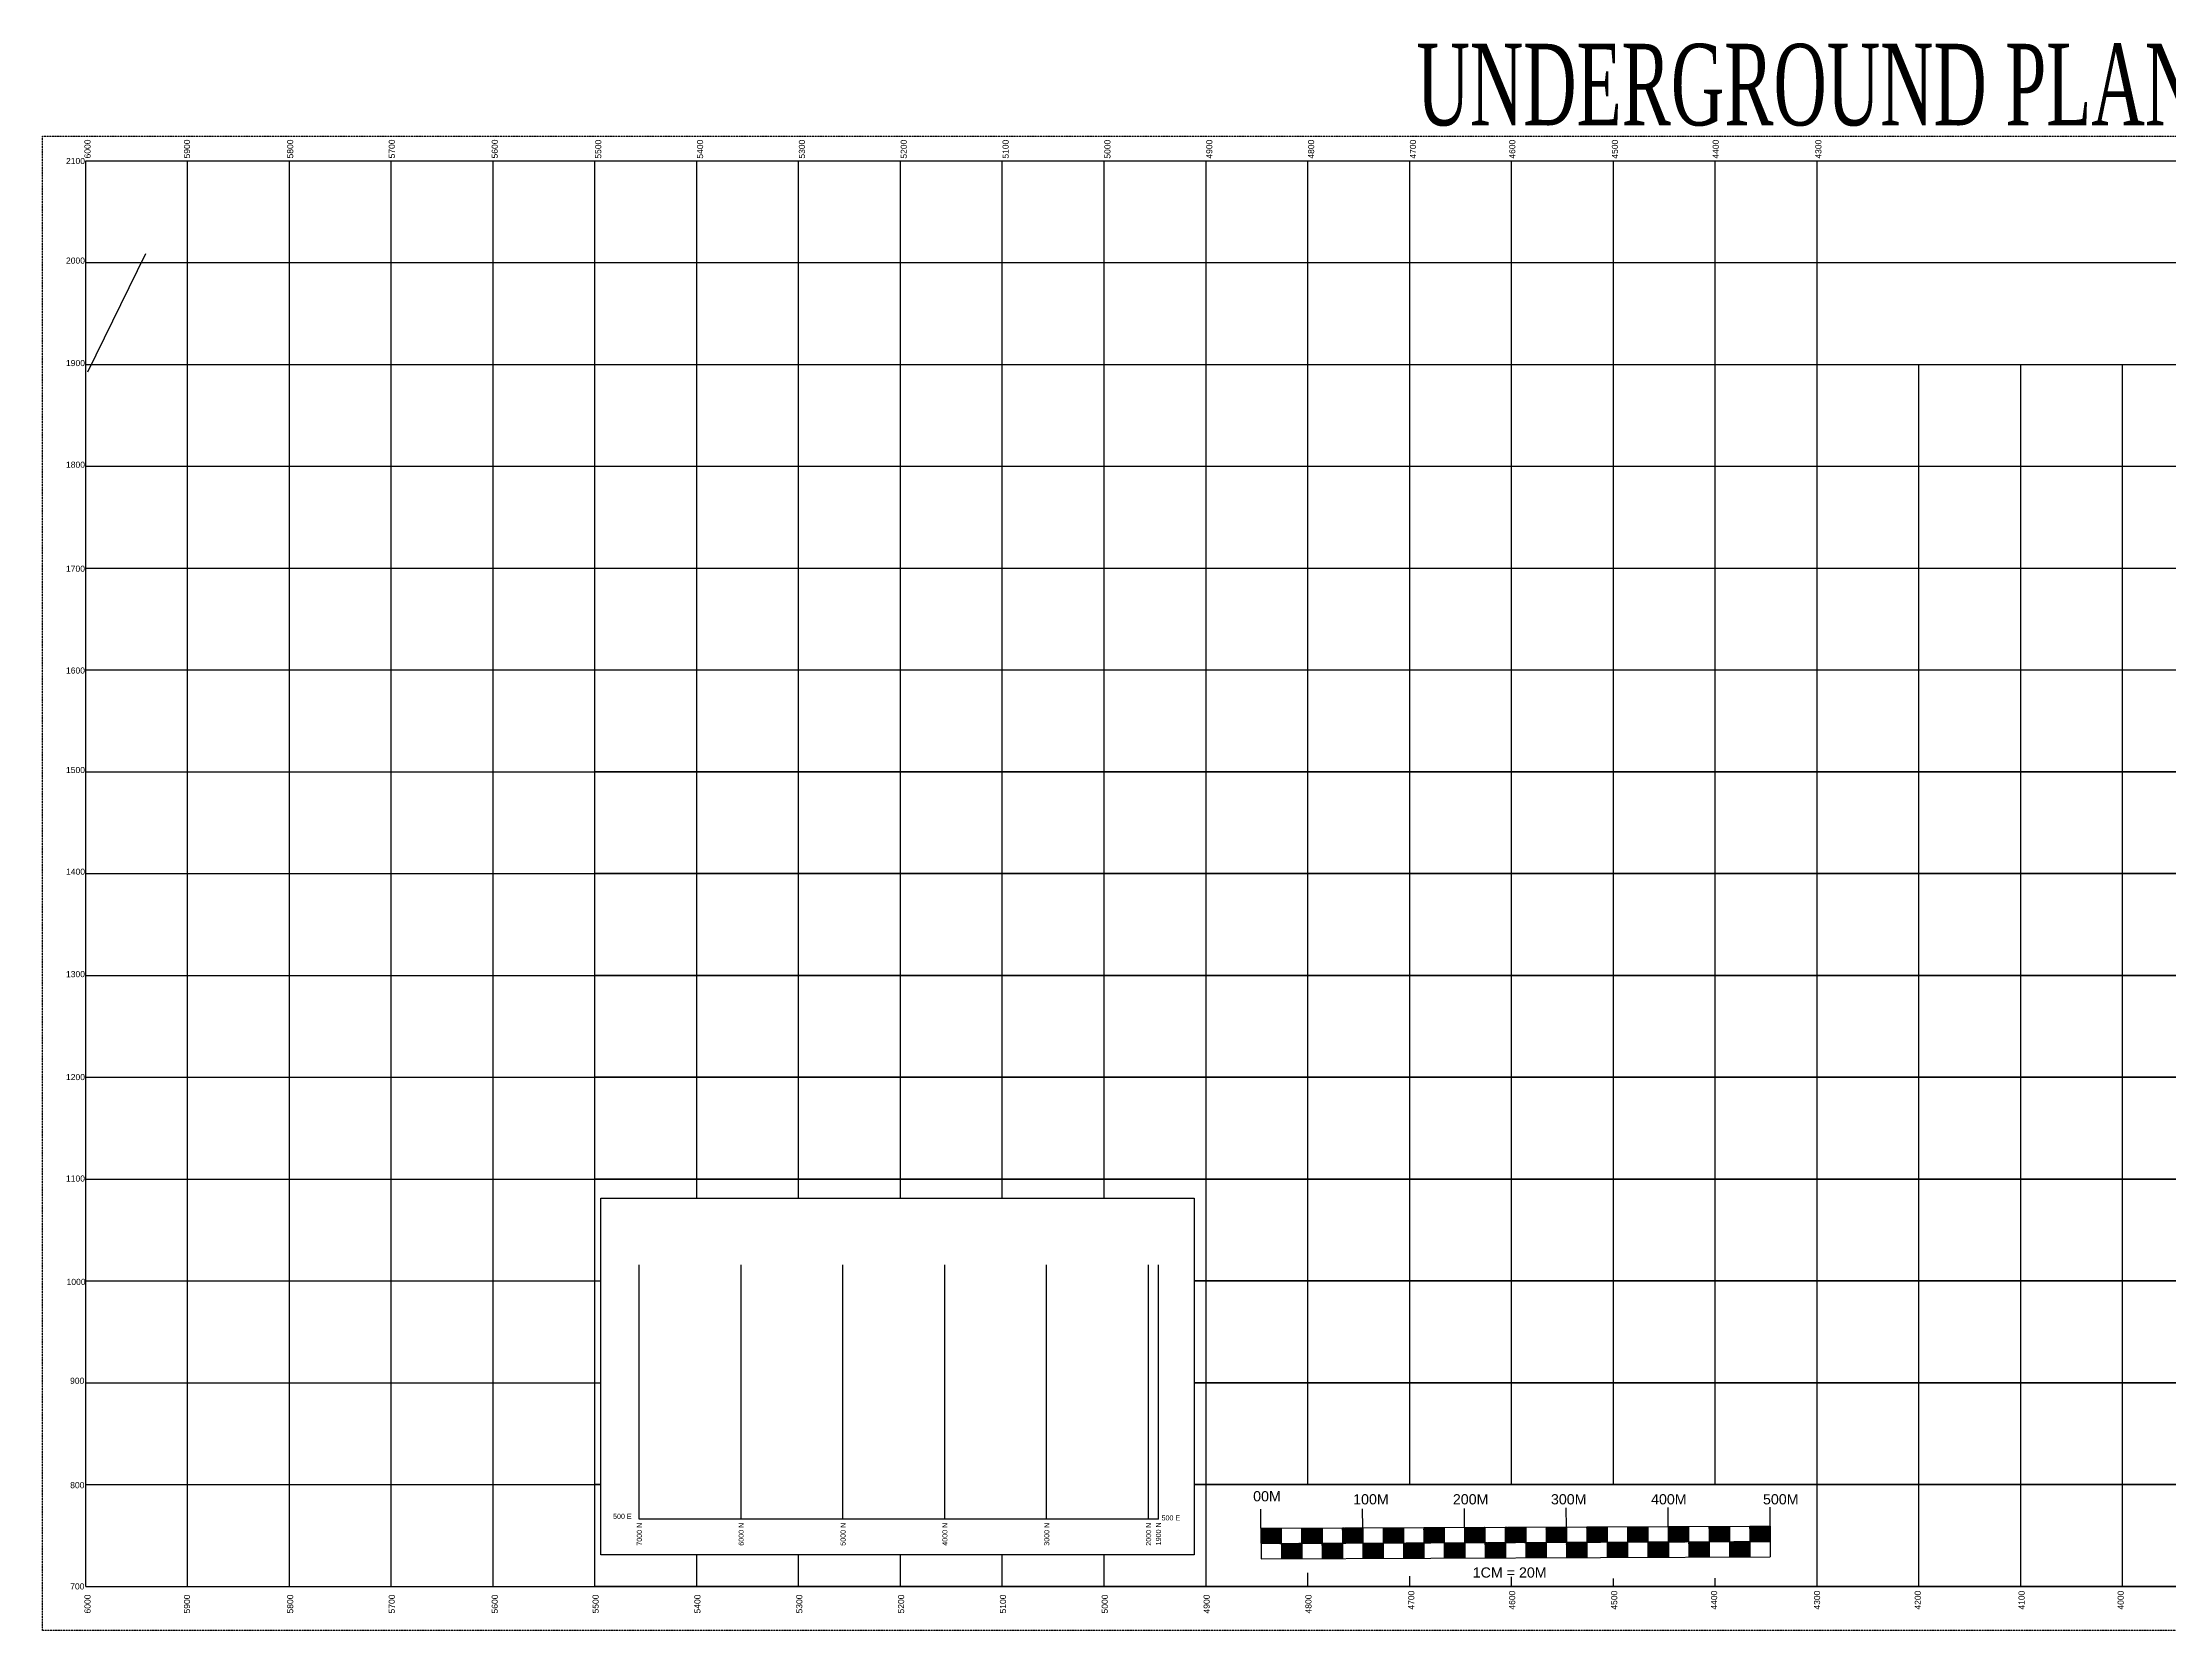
# Model space of a CAD drawing. Header units: millimetres. Extents: x 2120 to 6297, y -740 to 4433.
# Drawn here: x 2120 to 4209, y -740 to 819 of the extents above; entities that cross this region are included whole.
import ezdxf
from ezdxf.enums import TextEntityAlignment as Align

# ---------------------------------------------------------------- set-up
doc = ezdxf.new("R2010")
doc.units = ezdxf.units.MM
doc.linetypes.add('DASHED2', pattern=[0.375, 0.25, -0.125])
doc.layers.add('oRE BODY', color=1, linetype='Continuous')
doc.styles.get("Standard").update_dxf_attribs({"font": 'arial.ttf'})
doc.styles.add('style1', font='times.ttf', dxfattribs={"width": 0.6, "height": 0.1})

msp = doc.modelspace()

# ---------------------------------------------------------------- hatches: boundary and pattern name
h = msp.add_hatch()
h.set_pattern_fill('ANSI31', color=256)
h.set_pattern_definition([(45, (-8002.60076, -1524.30159), (-0.0883883476, 0.0883883476), [])])
h.paths.add_polyline_path([(3336.5, -654.4), (3336.4, -639.4), (3316.4, -639.5), (3316.5, -654.5)])
h.paths.add_polyline_path([(3356.5, -669.3), (3356.5, -654.3), (3336.5, -654.4), (3336.5, -669.4)])
h.paths.add_polyline_path([(3376.5, -654.3), (3376.4, -639.3), (3356.4, -639.3), (3356.5, -654.3)])
h.paths.add_polyline_path([(3396.5, -654.2), (3376.5, -654.3), (3376.5, -669.3), (3396.5, -669.2)])
h.paths.add_polyline_path([(3416.5, -654.1), (3416.4, -639.1), (3396.4, -639.2), (3396.5, -654.2)])
h.paths.add_polyline_path([(3436.5, -669), (3436.5, -654), (3416.5, -654.1), (3416.5, -669.1)])
h.paths.add_polyline_path([(3456.5, -654), (3456.4, -639), (3436.4, -639), (3436.5, -654)])
h.paths.add_polyline_path([(3476.5, -668.9), (3476.5, -653.9), (3456.5, -654), (3456.5, -669)])
h.paths.add_polyline_path([(3496.5, -653.8), (3496.4, -638.8), (3476.4, -638.9), (3476.5, -653.9)])
h.paths.add_polyline_path([(3496.5, -653.8), (3496.5, -668.8), (3516.5, -668.7), (3516.5, -653.7)])
h.paths.add_polyline_path([(3536.5, -653.6), (3536.4, -638.6), (3516.4, -638.7), (3516.5, -653.7)])
h.paths.add_polyline_path([(3536.5, -653.6), (3536.5, -668.6), (3556.5, -668.6), (3556.5, -653.6)])
h.paths.add_polyline_path([(3556.5, -653.6), (3576.5, -653.5), (3576.4, -638.5), (3556.4, -638.6)])
h.paths.add_polyline_path([(3576.5, -653.5), (3576.5, -668.5), (3596.5, -668.4), (3596.5, -653.4)])
h.paths.add_polyline_path([(3596.5, -653.4), (3616.5, -653.3), (3616.4, -638.3), (3596.4, -638.4)])
h.paths.add_polyline_path([(3616.5, -653.3), (3616.5, -668.3), (3636.5, -668.2), (3636.5, -653.2)])
h.paths.add_polyline_path([(3636.5, -653.2), (3656.5, -653.2), (3656.4, -638.2), (3636.4, -638.2)])
h.paths.add_polyline_path([(3656.5, -653.2), (3656.5, -668.2), (3676.5, -668.1), (3676.5, -653.1)])
h.paths.add_polyline_path([(3676.5, -653.1), (3696.5, -653), (3696.4, -638), (3676.4, -638.1)])
h.paths.add_polyline_path([(3716.5, -652.9), (3696.5, -653), (3696.5, -668), (3716.5, -667.9)])
h.paths.add_polyline_path([(3716.5, -652.9), (3736.5, -652.8), (3736.4, -637.8), (3716.4, -637.9)])
h.paths.add_polyline_path([(3756.5, -652.8), (3736.5, -652.8), (3736.5, -667.8), (3756.5, -667.8)])
h.paths.add_polyline_path([(3756.4, -637.8), (3756.5, -652.8), (3776.5, -652.7), (3776.4, -637.7)])
h.paths.add_polyline_path([(3796.5, -652.6), (3776.5, -652.7), (3776.5, -667.7), (3796.5, -667.6)])
h.paths.add_polyline_path([(3796.4, -637.6), (3796.5, -652.6), (3816.5, -652.5), (3816.4, -637.5)])

# ---------------------------------------------------------------- linework, layer by layer
for p, q in [((2162.5, -696.7), (2162.5, 703.3)), ((2162.5, 703.3), (5162.5, 703.3)), ((2262.5, -696.7), (2262.5, 703.3)), ((2362.5, -696.7), (2362.5, 703.3)), ((2462.5, -696.7), (2462.5, 703.3)), ((2562.5, -696.7), (2562.5, 703.3)), ((2662.5, -696.7), (2662.5, 703.3)), ((2762.5, -315.3), (2762.5, 703.3)), ((2862.5, -315.3), (2862.5, 703.3)), ((2962.5, -315.3), (2962.5, 703.3)), ((3062.5, -315.3), (3062.5, 703.3)), ((3162.5, -315.3), (3162.5, 703.3)), ((3262.5, -696.7), (3262.5, 703.3)), ((3362.5, -596.7), (3362.5, 703.3)), ((3462.5, -596.7), (3462.5, 703.3)), ((3562.5, -596.7), (3562.5, 703.3)), ((3662.5, -596.7), (3662.5, 703.3)), ((3762.5, -596.7), (3762.5, 703.3)), ((3862.5, -696.7), (3862.5, 703.3)), ((2162.5, 603.3), (6262.5, 603.3)), ((2162.5, 503.3), (6262.5, 503.3)), ((3962.5, -696.7), (3962.5, 503.3)), ((4062.5, -696.7), (4062.5, 503.3)), ((4162.5, -696.7), (4162.5, 503.3)), ((2162.5, 403.3), (5162.5, 403.3)), ((2162.5, 303.3), (6262.5, 303.3)), ((2162.5, 203.3), (5162.5, 203.3)), ((2662.5, 203.3), (4762.5, 203.3)), ((2162.5, 103.3), (5162.5, 103.3)), ((4762.5, 103.3), (2662.5, 103.3)), ((2162.5, 3.3), (5162.5, 3.3)), ((4762.5, 3.3), (2662.5, 3.3)), ((2162.5, -96.7), (5162.5, -96.7)), ((4762.5, -96.7), (2662.5, -96.7)), ((2162.5, -196.7), (5162.5, -196.7)), ((4724, -196.7), (2662.9, -196.7)), ((4724, -196.7), (3462.5, -196.7)), ((2162.5, -296.7), (6262.5, -296.7)), ((4763.8, -296.7), (2662.9, -296.7)), ((2162.5, -396.7), (2668.3, -396.7)), ((4773.7, -396.7), (3250.9, -396.7)), ((3250.9, -396.7), (5162.5, -396.7)), ((2162.5, -496.7), (2668.3, -496.7)), ((5162.5, -496.7), (3250.9, -496.7)), ((3250.9, -496.7), (6262.5, -496.7)), ((2162.5, -596.7), (2668.3, -596.7)), ((2668.3, -596.7), (2662.5, -596.7)), ((2668.3, -596.7), (2662.5, -596.7)), ((3250.9, -596.7), (5162.5, -596.7)), ((6262.5, -596.7), (3250.9, -596.7)), ((2762.5, -696.7), (2762.5, -665.7)), ((2862.5, -696.7), (2862.5, -665.7)), ((2962.5, -696.7), (2962.5, -665.7)), ((3062.5, -696.7), (3062.5, -665.7)), ((3162.5, -696.7), (3162.5, -665.7)), ((3362.5, -696.8), (3362.5, -683.3)), ((3462.5, -696.8), (3462.5, -686.6)), ((3562.5, -696.8), (3562.5, -687.3)), ((3662.5, -696.8), (3662.5, -688.8)), ((3762.5, -696.8), (3762.5, -688.4)), ((2162.5, -696.7), (5162.5, -696.7)), ((6262.5, -696.7), (2662.5, -696.7))]:
    msp.add_line(p, q)
at = {"color": 149, "transparency": 33554661}
msp.add_lwpolyline([(2221, 611.7), (2164.3, 495.5)], dxfattribs=at)
msp.add_lwpolyline([(2668.3, -315.3), (3250.9, -315.3), (3250.9, -665.7), (2668.3, -665.7)], close=True)
at = {"color": 0}
for points in [[(2706, -630.7), (2706, -380.7)], [(2806, -630.7), (2806, -380.7)], [(2906, -630.7), (2906, -380.7)], [(3006, -630.7), (3006, -380.7)], [(3106, -630.7), (3106, -380.7)], [(3206, -630.7), (3206, -380.7)], [(3216, -630.7), (3216, -380.7)], [(3216, -630.7), (2706, -630.7)]]:
    msp.add_lwpolyline(points, dxfattribs=at)
for points in [[(3316.4, -639.5), (3316.3, -620.8)], [(3416.4, -639.1), (3416.3, -620.4)], [(3416.4, -639.1), (3416.3, -620.4)], [(3516.4, -638.7), (3516.3, -620)], [(3516.4, -638.7), (3516.3, -620)], [(3616.4, -638.3), (3616.3, -619.6)], [(3616.4, -638.3), (3616.3, -619.6)], [(3716.4, -637.9), (3716.3, -619.2)], [(3716.4, -637.9), (3716.3, -619.2)], [(3816.4, -637.5), (3816.3, -618.8)], [(3316.4, -639.5), (3816.4, -637.5)], [(3316.4, -639.5), (3316.5, -669.5)], [(3336.4, -639.4), (3336.5, -669.4)], [(3356.4, -639.3), (3356.5, -669.3)], [(3376.4, -639.3), (3376.5, -669.3)], [(3396.4, -639.2), (3396.5, -669.2)], [(3416.4, -639.1), (3416.5, -669.1)], [(3436.4, -639), (3436.5, -669)], [(3456.4, -639), (3456.5, -669)], [(3476.4, -638.9), (3476.5, -668.9)], [(3496.4, -638.8), (3496.5, -668.8)], [(3516.4, -638.7), (3516.5, -668.7)], [(3536.4, -638.6), (3536.5, -668.6)], [(3556.4, -638.6), (3556.5, -668.6)], [(3576.4, -638.5), (3576.5, -668.5)], [(3596.4, -638.4), (3596.5, -668.4)], [(3616.4, -638.3), (3616.5, -668.3)], [(3636.4, -638.2), (3636.5, -668.2)], [(3656.4, -638.2), (3656.5, -668.2)], [(3676.4, -638.1), (3676.5, -668.1)], [(3696.4, -638), (3696.5, -668)], [(3716.4, -637.9), (3716.5, -667.9)], [(3736.4, -637.8), (3736.5, -667.8)], [(3756.4, -637.8), (3756.5, -667.8)], [(3776.4, -637.7), (3776.5, -667.7)], [(3796.4, -637.6), (3796.5, -667.6)], [(3816.4, -637.5), (3816.5, -667.5)], [(3316.5, -654.5), (3816.5, -652.5)], [(3316.5, -669.5), (3816.5, -667.5)]]:
    msp.add_lwpolyline(points)
at = {"layer": 'oRE BODY', "color": 5, "linetype": 'DASHED2'}
msp.add_lwpolyline([(2120.1, 727.3), (6297, 727.3), (6297, -739.9), (2120.1, -739.9)], close=True, dxfattribs=at)

# ---------------------------------------------------------------- texts
for s, height, p in [('6000', 6, (2164.2, 714.8)), ('5900', 6, (2261.9, 714.8)), ('5800', 6, (2363.2, 714.8)), ('5700', 6, (2463, 714.8)), ('5600', 6, (2564.1, 714.8)), ('5500', 6, (2665.7, 714.6)), ('5400', 6, (2765.7, 714.6)), ('5300', 6, (2865.7, 714.6)), ('5200', 6, (2965.7, 714.6)), ('5100', 6, (3065.7, 714.6)), ('5000', 6, (3165.7, 714.6)), ('4900', 6, (3265.7, 714.6)), ('4800', 6, (3365.7, 714.6)), ('4700', 6, (3465.7, 714.6)), ('4600', 6, (3563.2, 714.6)), ('4500', 6, (3664, 714.6)), ('4400', 6, (3763, 714.6)), ('4300', 6, (3863.8, 714.6)), ('7000 N', 5, (2706.1, -645.4)), ('6000 N', 5, (2806.1, -645.4)), ('5000 N', 5, (2906.1, -645.4)), ('4000 N', 5, (3006.1, -645.4)), ('3000 N', 5, (3106.1, -645.4)), ('2000 N', 5, (3206.1, -645.4)), ('1900 N', 5, (3215.8, -645)), ('6000', 6, (2164.2, -713.9)), ('5900', 6, (2261.9, -713.9)), ('5800', 6, (2363.2, -713.9)), ('5700', 6, (2463, -713.9)), ('5600', 6, (2564.1, -713.9)), ('5500', 6, (2663.1, -713.9)), ('5400', 6, (2763.1, -713.9)), ('5300', 6, (2863.1, -713.9)), ('5200', 6, (2963.1, -713.9)), ('5100', 6, (3063.1, -713.9)), ('5000', 6, (3163.1, -713.9)), ('4900', 6, (3263.1, -713.9)), ('4800', 6, (3363.1, -713.9)), ('4700', 6, (3464, -710.1)), ('4600', 6, (3563.1, -710.1)), ('4500', 6, (3663.3, -710.1)), ('4400', 6, (3761.4, -710.1)), ('4300', 6, (3862.5, -710.1)), ('4200', 6, (3961.4, -710.1)), ('4100', 6, (4063.3, -710.1)), ('4000', 6, (4160.6, -710.1))]:
    msp.add_text(s, height=height, rotation=90).set_placement(p, align=Align.MIDDLE_CENTER)
for s, height, p in [('2100', 6, (2152.4, 703)), ('2000', 6, (2152.4, 605.2)), ('1900', 6, (2152.4, 504.6)), ('1800', 6, (2152.4, 404.8)), ('1700', 6, (2152.4, 302.7)), ('1600', 6, (2152.4, 202.7)), ('1500', 6, (2152.4, 105)), ('1400', 6, (2152.5, 5.2)), ('1300', 6, (2152.4, -95.4)), ('1200', 6, (2152.4, -196.5)), ('1100', 6, (2152.4, -296.1)), ('1000', 6, (2153, -397.6)), ('900', 6, (2154.1, -494.7)), ('800', 6, (2154.2, -597.2)), ('500 E', 5, (2689.4, -627.8)), ('500 E', 5, (3228, -629.3)), ('700', 6, (2154.2, -696.6))]:
    msp.add_text(s, height=height).set_placement(p, align=Align.MIDDLE_CENTER)
at = {"color": 3, "ltscale": 20, "insert": (3469.3, 778.8), "char_height": 1, "width": 1784.427, "attachment_point": 4, "rotation": 0, "style": 'style1'}
msp.add_mtext('\\P\\P{\\H80x;UNDERGROUND PLAN OF 0 METER LEVEL}', dxfattribs=at)
at = {"color": 7, "char_height": 10, "attachment_point": 4, "rotation": 0}
for s, insert, width in [('\\P00M', (3308.8, -599.8), 7.316), ('\\P100M', (3407, -602.8), 7.316), ('\\P200M', (3504.9, -602.8), 7.316), ('\\P300M', (3601.2, -602.8), 7.316), ('\\P400M', (3699.5, -602.8), 7.316), ('\\P500M', (3809.4, -602.8), 7.316), ('\\P1CM = 20M', (3524.4, -674.7), 209.765)]:
    msp.add_mtext(s, dxfattribs=dict(at, insert=insert, width=width))

doc.saveas('drawing.dxf')
